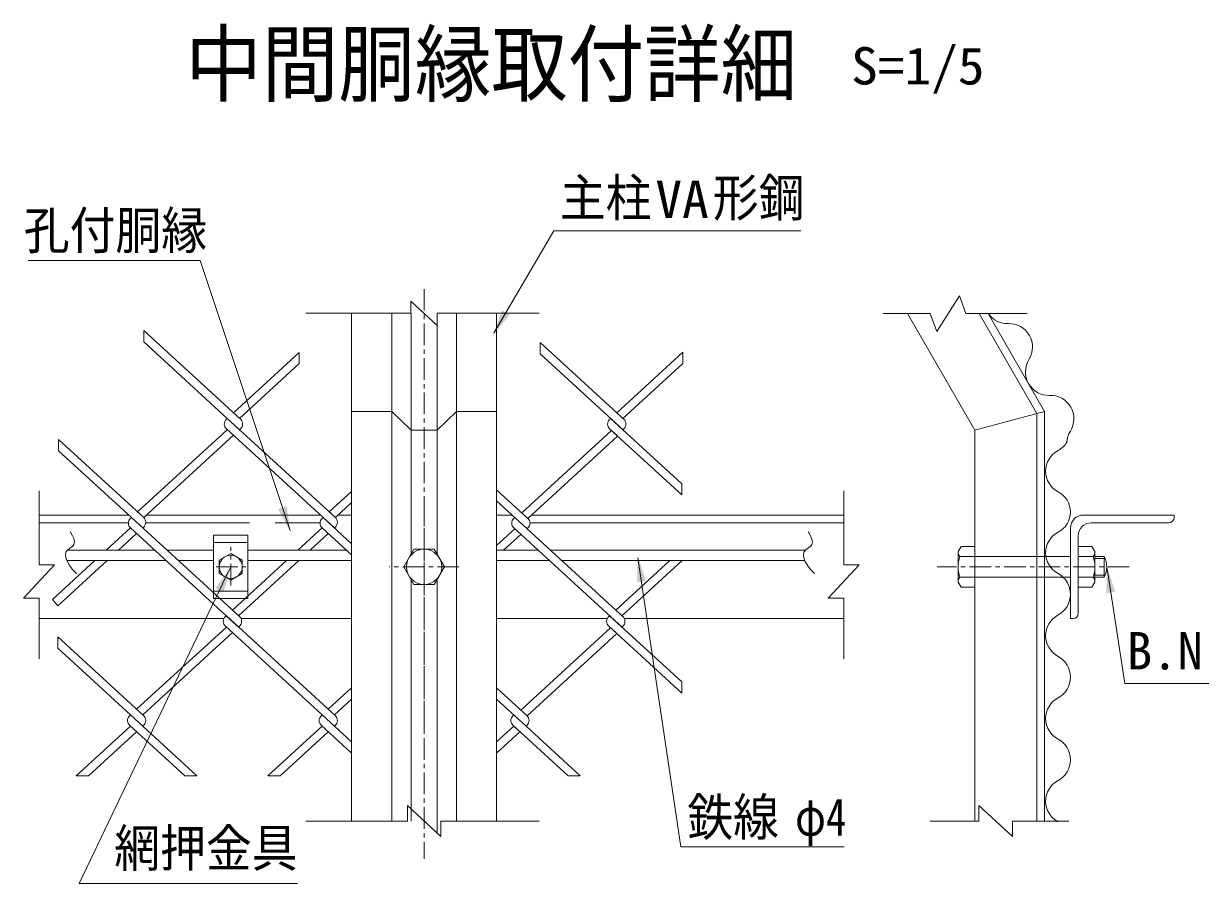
# Model space of a CAD drawing. Units: millimetres, scale not verified, with parts at other scales. Extents: x -4455 to 4455, y -3150 to 3150.
# Drawn here: x 1667 to 3031, y 588 to 1584 of the extents above; entities that cross this region are included whole.
import ezdxf
from ezdxf.enums import TextEntityAlignment as Align

# ---------------------------------------------------------------- set-up
doc = ezdxf.new("R2010")
doc.units = ezdxf.units.MM
doc.header["$LTSCALE"] = 20
doc.linetypes.add('DASHED', pattern=[7.5, 6, -1.5])
doc.linetypes.add('USER1', pattern=[2, 1.25, -0.25, 0.25, -0.25])
doc.layers.add('0-7_7詳細', color=3, linetype='Continuous', lineweight=18)
doc.styles.add('ＭＳ ゴシック', font='')
doc.styles.get('ＭＳ ゴシック').set_extended_font_data('MS Gothic')

msp = doc.modelspace()

# ---------------------------------------------------------------- linework, layer by layer
at = {"layer": '0-7_7詳細', "color": 1, "linetype": 'USER1'}
for p, q in [((2131.47, 1276.37), (2131.47, 616.55)), ((2131.47, 1029.57), (2131.47, 763.99)), ((1907.39, 933.2), (1907.39, 977.86)), ((1890.62, 954.67), (1924.93, 954.67)), ((2171.77, 954.67), (2091.12, 954.67)), ((2948.37, 954.67), (2725.85, 954.67))]:
    msp.add_line(p, q, dxfattribs=at)
at = {"layer": '0-7_7詳細', "color": 4}
for p, q in [((2725.35, 1227.35), (2751.59, 1268.6)), ((2759.09, 1247.97), (2751.59, 1268.6)), ((2146.71, 1234.22), (2115.87, 1262.42)), ((2115.87, 1248.32), (2115.87, 1262.42)), ((2115.87, 1248.32), (1994.28, 1248.32)), ((2146.71, 1248.32), (2264.8, 1248.32)), ((2146.71, 1248.32), (2146.71, 1234.22)), ((2663.21, 1247.97), (2717.84, 1247.97)), ((2725.35, 1227.35), (2717.84, 1247.97)), ((2759.09, 1247.97), (2829.95, 1247.97)), ((1685.4, 957.1), (1685.4, 1042.68)), ((2617.62, 957.1), (2617.62, 1042.68)), ((1703.4, 957.1), (1667.4, 918.33)), ((1685.4, 957.1), (1703.4, 957.1)), ((1685.4, 918.33), (1667.4, 918.33)), ((1685.4, 918.33), (1685.4, 848.14)), ((2617.62, 918.33), (2599.62, 918.33)), ((2617.62, 918.33), (2617.62, 848.14)), ((2150.86, 642.23), (2112.09, 678.23)), ((2112.09, 660.23), (2112.09, 678.23)), ((2774.11, 660.23), (2774.11, 678.23)), ((2812.89, 642.23), (2774.11, 678.23)), ((2112.09, 660.23), (1994.28, 660.23)), ((2150.86, 660.23), (2264.8, 660.23)), ((2150.86, 660.23), (2150.86, 642.23)), ((2774.11, 660.23), (2717.55, 660.23)), ((2812.89, 660.23), (2878.16, 660.23)), ((2812.89, 660.23), (2812.89, 642.23))]:
    msp.add_line(p, q, dxfattribs=at)
at = {"layer": '0-7_7詳細', "color": 7}
for p, q in [((2047.47, 1248.32), (2047.47, 1029.02)), ((2093.97, 1248.32), (2093.97, 660.23)), ((2116.47, 1248.32), (2116.47, 969.42)), ((2146.47, 1248.32), (2146.47, 969.42)), ((2168.97, 1248.32), (2168.97, 660.23)), ((2215.47, 1248.32), (2215.47, 1014.67)), ((2769.31, 1112.96), (2691.37, 1247.97)), ((2841.31, 1132.25), (2774.5, 1247.97)), ((2850.31, 1134.67), (2784.9, 1247.97)), ((2047.47, 1134.67), (2093.97, 1134.67)), ((2093.97, 1134.67), (2116.47, 1112.96)), ((2146.47, 1112.96), (2168.97, 1134.67)), ((2168.97, 1134.67), (2215.47, 1134.67)), ((2850.31, 1134.67), (2769.31, 1112.96)), ((2841.31, 1132.25), (2841.31, 660.23)), ((2850.31, 1134.67), (2850.31, 660.23)), ((2116.47, 1112.96), (2146.47, 1112.96)), ((2769.31, 1112.96), (2769.31, 660.23)), ((2047.47, 1029.02), (2047.47, 1014.67)), ((1685.4, 1014.67), (1789.23, 1014.67)), ((1809.77, 1014.67), (2011.25, 1014.67)), ((2011.25, 1014.67), (1996.47, 1014.67)), ((2031.8, 1014.67), (2047.47, 1014.67)), ((2047.47, 1014.67), (2031.8, 1014.67)), ((2047.47, 1014.67), (2047.47, 801.49)), ((2215.47, 1014.67), (2233.28, 1014.67)), ((2215.47, 1014.67), (2215.47, 660.23)), ((2233.28, 1014.67), (2215.47, 1014.67)), ((2266.47, 1014.67), (2255.97, 1014.67)), ((2255.97, 1014.67), (2617.62, 1014.67)), ((2895.25, 1014.67), (3000.25, 1014.67)), ((3000.25, 1014.67), (3000.25, 1011.67)), ((2254.15, 1005.67), (2617.62, 1005.67)), ((2880.25, 894.67), (2880.25, 999.67)), ((2904.25, 1005.67), (2994.25, 1005.67)), ((1927.32, 991.21), (1887.45, 991.21)), ((1887.45, 991.21), (1887.45, 918.12)), ((1927.32, 982.91), (1887.45, 982.91)), ((1927.32, 991.21), (1927.32, 918.12)), ((2889.25, 900.67), (2889.25, 990.67)), ((1718.12, 973.84), (1819.57, 973.84)), ((1833.78, 973.84), (1887.45, 973.84)), ((1927.32, 973.84), (2041.6, 973.84)), ((2215.47, 973.84), (2263.63, 973.84)), ((2277.84, 973.84), (2573.04, 973.84)), ((2750.11, 972.43), (2753.44, 978.19)), ((2750.11, 936.91), (2750.11, 972.43)), ((2753.44, 978.19), (2769.31, 978.19)), ((2905.12, 978.19), (2889.25, 978.19)), ((2908.45, 972.43), (2905.12, 978.19)), ((2908.45, 936.91), (2908.45, 972.43)), ((1717.58, 961.84), (1832.67, 961.84)), ((1846.88, 961.84), (1887.45, 961.84)), ((1927.32, 961.84), (2047.47, 961.84)), ((2215.47, 961.84), (2276.72, 961.84)), ((2290.93, 961.84), (2572.51, 961.84)), ((2752.17, 966.67), (2769.31, 966.67)), ((2906.39, 966.67), (2889.25, 966.67)), ((2908.45, 966.67), (2919.11, 966.67)), ((2919.11, 942.67), (2919.11, 966.67)), ((1893.99, 946.93), (1907.39, 939.2)), ((1907.39, 939.2), (1920.78, 946.93)), ((2752.17, 942.67), (2769.31, 942.67)), ((2906.39, 942.67), (2889.25, 942.67)), ((2908.45, 942.67), (2919.11, 942.67)), ((2116.47, 939.91), (2116.47, 660.23)), ((2146.47, 939.91), (2146.47, 646.31)), ((2750.11, 936.91), (2753.44, 931.15)), ((2908.45, 936.91), (2905.12, 931.15)), ((1927.32, 926.43), (1887.45, 926.43)), ((1927.32, 918.12), (1887.45, 918.12)), ((1685.4, 894.67), (1899.54, 894.67)), ((1919.34, 894.67), (2047.47, 894.67)), ((2215.47, 894.67), (2343.6, 894.67)), ((2363.4, 894.67), (2617.62, 894.67)), ((2880.25, 894.67), (2883.25, 894.67)), ((2047.47, 814.51), (2047.47, 738.96)), ((2047.47, 738.96), (2047.47, 660.23))]:
    msp.add_line(p, q, dxfattribs=at)
at = {"layer": '0-7_7詳細'}
for p, q in [((1918.69, 1125.53), (1806.6, 1228.23)), ((1806.6, 1215.21), (1806.6, 1228.23)), ((1917.62, 1113.49), (1806.6, 1215.21)), ((2363.82, 1124.55), (2265.84, 1214.32)), ((2265.84, 1201.3), (2265.84, 1214.32)), ((1986.87, 1202.99), (1910.51, 1133.02)), ((1986.87, 1202.99), (1986.87, 1189.97)), ((2362.75, 1112.51), (2265.84, 1201.3)), ((2431.31, 1203.33), (2354.57, 1133.02)), ((2431.31, 1203.33), (2431.31, 1190.31)), ((1986.87, 1189.97), (1917.62, 1126.51)), ((2431.31, 1190.31), (2361.68, 1126.51)), ((2028.63, 1011.76), (1903.41, 1126.51)), ((2347.47, 1126.51), (2346.39, 1125.53)), ((2347.47, 1126.51), (2346.39, 1125.53)), ((2429.96, 1050.91), (2347.47, 1126.51)), ((1903.41, 1113.49), (1799.5, 1018.27)), ((1910.51, 1106.98), (1806.6, 1011.76)), ((2014.42, 1011.76), (1902.34, 1114.47)), ((1918.69, 1114.47), (1917.62, 1113.49)), ((2348.54, 1112.51), (2244.63, 1017.29)), ((2355.64, 1105.99), (2251.73, 1010.78)), ((2354.57, 1106.98), (2346.39, 1114.47)), ((2429.96, 1037.89), (2346.39, 1114.47)), ((2362.75, 1114.47), (2361.68, 1113.49)), ((2362.75, 1114.47), (2361.68, 1113.49)), ((1806.6, 1011.76), (1708.05, 1102.07)), ((2429.96, 1050.91), (2429.96, 1037.89)), ((2047.47, 1042.04), (2021.53, 1018.27)), ((2251.73, 1010.78), (2215.47, 1044.01)), ((2047.47, 1029.02), (2028.63, 1011.76)), ((2250.66, 998.74), (2215.47, 1030.99)), ((1792.4, 1011.76), (1791.32, 1010.78)), ((1792.4, 1011.76), (1791.32, 1010.78)), ((1917.62, 897.01), (1792.4, 1011.76)), ((2014.42, 1011.76), (2013.35, 1010.78)), ((2014.42, 1011.76), (2013.35, 1010.78)), ((2027.56, 999.72), (2014.42, 1011.76)), ((2047.47, 981.48), (2014.42, 1011.76)), ((2028.63, 1011.76), (2021.53, 1018.27)), ((2236.45, 1011.76), (2235.38, 1010.78)), ((2236.45, 1011.76), (2235.38, 1010.78)), ((1791.32, 999.72), (1763.08, 973.84)), ((1916.55, 884.97), (1791.32, 999.72)), ((1806.97, 1001.04), (1805.53, 999.72)), ((1806.6, 1000.7), (1805.53, 999.72)), ((2013.35, 999.72), (1985.11, 973.84)), ((2047.47, 968.46), (2013.35, 999.72)), ((2028.63, 1000.7), (2027.56, 999.72)), ((2236.45, 998.74), (2215.47, 979.52)), ((2361.68, 883.99), (2235.38, 999.72)), ((2252.1, 1000.06), (2250.66, 998.74)), ((2362.75, 896.03), (2250.66, 998.74)), ((1798.43, 993.21), (1777.29, 973.84)), ((2020.46, 993.21), (1999.32, 973.84)), ((2243.56, 992.23), (2223.49, 973.84)), ((1749.98, 961.84), (1700.87, 916.84)), ((1972.01, 961.84), (1909.44, 904.51)), ((1986.22, 961.84), (1916.55, 898)), ((2416.07, 961.84), (2353.5, 904.51)), ((2430.28, 961.84), (2360.6, 898)), ((1917.62, 897.01), (1909.44, 904.51)), ((1902.34, 898), (1901.27, 897.01)), ((1902.34, 898), (1901.27, 897.01)), ((2028.63, 782.27), (1902.34, 898)), ((2346.39, 898), (2345.32, 897.01)), ((2346.39, 898), (2345.32, 897.01)), ((2429.96, 821.42), (2346.39, 898)), ((1806.6, 782.27), (1706.98, 873.56)), ((1706.98, 860.54), (1706.98, 873.56)), ((1902.34, 884.97), (1798.43, 789.76)), ((1909.44, 878.46), (1805.53, 783.25)), ((2013.35, 783.25), (1901.27, 885.96)), ((1917.62, 885.96), (1916.55, 884.97)), ((2347.47, 883.99), (2243.56, 788.78)), ((2354.57, 877.48), (2250.66, 782.27)), ((2353.5, 878.46), (2345.32, 885.96)), ((2429.96, 808.4), (2345.32, 885.96)), ((2361.67, 885.96), (2360.6, 884.97)), ((2361.67, 885.96), (2360.6, 884.97)), ((1791.32, 783.25), (1706.98, 860.54)), ((2429.96, 821.42), (2429.96, 808.4)), ((2047.47, 814.51), (2020.46, 789.76)), ((2250.66, 782.27), (2215.47, 814.51)), ((2047.47, 801.49), (2027.56, 783.25)), ((2249.59, 770.23), (2215.47, 801.49)), ((1791.32, 783.25), (1790.25, 782.27)), ((1791.32, 783.25), (1790.25, 782.27)), ((1868.33, 712.68), (1791.32, 783.25)), ((1806.6, 782.27), (1798.43, 789.76)), ((2013.35, 783.25), (2012.28, 782.27)), ((2013.35, 783.25), (2012.28, 782.27)), ((2047.47, 751.98), (2013.35, 783.25)), ((2028.63, 782.27), (2020.46, 789.76)), ((2235.38, 783.25), (2234.31, 782.27)), ((2235.38, 783.25), (2234.31, 782.27)), ((1791.32, 770.23), (1728.53, 712.68)), ((1798.43, 763.72), (1742.74, 712.68)), ((1854.12, 712.68), (1790.25, 771.21)), ((1806.6, 771.21), (1805.53, 770.23)), ((2013.35, 770.23), (1950.55, 712.68)), ((2020.46, 763.72), (1964.76, 712.68)), ((2047.47, 738.96), (2012.28, 771.21)), ((2028.63, 771.21), (2027.56, 770.23)), ((2235.38, 770.23), (2215.47, 751.98)), ((2242.49, 763.72), (2215.47, 738.96)), ((2298.18, 712.68), (2234.31, 771.21)), ((2242.49, 763.72), (2234.31, 771.21)), ((2250.66, 771.21), (2249.59, 770.23)), ((2250.66, 771.21), (2249.59, 770.23)), ((2312.39, 712.68), (2249.59, 770.23)), ((1742.74, 712.68), (1728.53, 712.68)), ((1868.33, 712.68), (1854.12, 712.68)), ((1964.76, 712.68), (1950.55, 712.68)), ((2312.39, 712.68), (2298.18, 712.68))]:
    msp.add_line(p, q, dxfattribs=at)
at = {"layer": '0-7_7詳細', "color": 7, "linetype": 'DASHED'}
for p, q in [((1685.4, 1005.67), (1788.9, 1005.67)), ((1809.02, 1005.67), (2010.93, 1005.67))]:
    msp.add_line(p, q, dxfattribs=at)
at = {"layer": '0-7_7詳細', "linetype": 'DASHED'}
for p, q in [((2769.31, 966.67), (2880.25, 966.67)), ((2769.31, 942.67), (2880.25, 942.67))]:
    msp.add_line(p, q, dxfattribs=at)
at = {"layer": '0-7_7詳細', "color": 1}
for p, q in [((2908.45, 964.27), (2920.32, 964.27)), ((2908.45, 945.07), (2920.32, 945.07))]:
    msp.add_line(p, q, dxfattribs=at)
at = {"layer": '0-7_7詳細', "color": 7}
for points in [[(2567.68, 1343.82), (2281.7, 1343.82), (2212.24, 1225.11)], [(1672.91, 1309.59), (1872, 1309.59), (1976.12, 996.61)], [(1920.78, 946.93), (1920.78, 962.4), (1907.39, 970.13), (1893.99, 962.4), (1893.99, 946.93)], [(2753.44, 931.15), (2769.31, 931.15), (2769.31, 978.19)], [(2905.12, 931.15), (2889.25, 931.15), (2889.25, 978.19)], [(2618.06, 630.34), (2428.98, 630.34), (2379.22, 965.15)], [(1984.72, 588.03), (1731.74, 588.03), (1906.52, 952.86)], [(3113.58, 819.54), (2943.27, 819.54), (2922.63, 952.69)]]:
    msp.add_lwpolyline(points, dxfattribs=at)
at = {"layer": '0-7_7詳細'}
for points in [[(1792.4, 1011.76), (1708.05, 1089.05), (1708.05, 1102.07)], [(1764.19, 961.84), (1706.98, 909.41), (1700.87, 916.84)]]:
    msp.add_lwpolyline(points, dxfattribs=at)
at = {"layer": '0-7_7詳細', "color": 4}
for points in [[(1721.32, 995.11), (1721.63, 994.72), (1724.29, 990.52), (1725.86, 986.76), (1726.33, 983.45), (1725.7, 980.57), (1723.98, 978.14), (1721.16, 976.15), (1718.34, 974.15), (1716.58, 971.66), (1715.9, 968.71), (1716.29, 965.28), (1717.76, 961.37), (1720.3, 956.99), (1723.91, 952.13), (1728.6, 946.79)], [(2576.24, 995.11), (2576.55, 994.72), (2579.21, 990.52), (2580.78, 986.76), (2581.25, 983.45), (2580.62, 980.57), (2578.9, 978.14), (2576.09, 976.15), (2573.26, 974.15), (2571.5, 971.66), (2570.82, 968.71), (2571.22, 965.28), (2572.68, 961.37), (2575.22, 956.99), (2578.84, 952.13), (2583.52, 946.79)], [(2617.62, 957.1), (2635.62, 957.1), (2599.62, 918.33)]]:
    msp.add_lwpolyline(points, dxfattribs=at)
at = {"layer": '0-7_7詳細'}
msp.add_lwpolyline([(2107.95, 954.67), (2119.71, 975.03), (2143.23, 975.03), (2154.99, 954.67), (2143.23, 934.3), (2119.71, 934.3)], close=True, dxfattribs=at)
at = {"layer": '0-7_7詳細', "color": 7}
msp.add_circle((1907.39, 954.67), 13.4, dxfattribs=at)
at = {"layer": '0-7_7詳細'}
msp.add_circle((2131.47, 954.67), 20.4, dxfattribs=at)
for centre, radius, start, end in [((2807.27, 1263.42), 27.16, 214.65952, 271.92751), ((2809.1, 1209.13), 27.16, 328.07249, 91.92751), ((2855.19, 1180.41), 27.16, 148.07249, 271.92751), ((2857.02, 1126.12), 27.16, 328.07249, 91.92751), ((1907.41, 1120), 7.5, 132.5, 227.5), ((1913.62, 1120), 7.5, 312.5, 47.5), ((2351.46, 1120), 7.5, 132.5, 227.5), ((2357.68, 1120), 7.5, 312.5, 47.5), ((2903.12, 1097.4), 27.16, 148.07249, 177.07236), ((2853.08, 1113.36), 27.16, 298.07249, 327.54132), ((2878.64, 1065.43), 27.16, 118.07249, 241.92751), ((2854.1, 1018.12), 26.15, 296.73658, 63.26342), ((1796.39, 1005.25), 7.5, 132.5, 227.5), ((1801.54, 1006.23), 7.5, 312.5, 47.5), ((2018.42, 1005.25), 7.5, 132.5, 227.5), ((2023.57, 1006.23), 7.5, 312.5, 47.5), ((2240.45, 1005.25), 7.5, 132.5, 227.5), ((2246.66, 1005.25), 7.5, 312.5, 47.5), ((2878.64, 970.8), 27.16, 118.07249, 241.92751), ((2853.08, 922.87), 27.16, 298.07249, 61.92751), ((1906.33, 891.48), 7.5, 132.5, 227.5), ((1912.55, 891.48), 7.5, 312.5, 47.5), ((2350.39, 891.48), 7.5, 132.5, 227.5), ((2356.61, 891.48), 7.5, 312.5, 47.5), ((2878.64, 874.95), 27.16, 118.07249, 241.92751), ((2853.08, 827.02), 27.16, 298.07249, 61.92751), ((2878.64, 779.1), 27.16, 118.07249, 241.92751), ((1795.32, 776.74), 7.5, 132.5, 227.5), ((1801.54, 776.74), 7.5, 312.5, 47.5), ((2017.35, 776.74), 7.5, 132.5, 227.5), ((2023.57, 776.74), 7.5, 312.5, 47.5), ((2239.38, 776.74), 7.5, 132.5, 227.5), ((2245.59, 776.74), 7.5, 312.5, 47.5), ((2853.08, 731.17), 27.16, 298.07249, 61.92751), ((2878.64, 683.25), 27.16, 118.07249, 241.92751)]:
    msp.add_arc(centre, radius, start, end, dxfattribs=at)
at = {"layer": '0-7_7詳細', "color": 7}
for centre, radius, start, end in [((2895.25, 999.67), 15, 90, 180), ((2994.25, 1011.67), 6, 270, 0), ((2904.25, 990.67), 15, 90, 180), ((2759.2, 972.43), 9.09, 180, 219.3382), ((2899.36, 972.43), 9.09, 320.6618, 0), ((2786.11, 954.67), 36, 160.52878, 199.47122), ((2872.45, 954.67), 36, 340.52878, 19.47122), ((2898.32, 954.67), 24, 330, 30), ((2759.2, 936.91), 9.09, 140.6618, 180), ((2899.36, 936.91), 9.09, 0, 39.3382), ((2883.25, 900.67), 6, 270, 0)]:
    msp.add_arc(centre, radius, start, end, dxfattribs=at)
for points in [[(2211.23, 1223.39), (2221.88, 1251.91), (2230.88, 1246.65)], [(1976.75, 994.71), (1962.33, 1021.53), (1972.22, 1024.82)], [(1907.39, 954.67), (1899.12, 925.36), (1889.73, 929.86)], [(2378.93, 967.13), (2388.49, 938.22), (2378.19, 936.69)], [(2922.32, 954.67), (2932.07, 925.82), (2921.77, 924.22)]]:
    msp.add_solid(points, dxfattribs=at)

# ---------------------------------------------------------------- texts
at = {"layer": '0-7_7詳細', "color": 7, "style": 'ＭＳ ゴシック', "width": 0.9}
msp.add_text('中間胴縁取付詳細', height=72.14, dxfattribs=at).set_placement((1854.95, 1479.3), align=Align.BOTTOM_LEFT)
at = {"layer": '0-7_7詳細', "style": 'ＭＳ ゴシック'}
for s, width, p in [('S=1/5', 1.05, (2626.13, 1500.25)), ('主柱', 0.9, (2288.61, 1347.43)), ('形鋼', 0.9, (2465.98, 1347.43)), ('VA', 1.05, (2399.41, 1345.71)), ('孔付胴縁', 0.9, (1667.62, 1309.69)), ('鉄線', 0.9, (2436.26, 630.3)), ('φ4', 0.8, (2561.18, 630.3)), ('網押金具', 0.9, (1772.5, 594.38))]:
    msp.add_text(s, height=43.26, dxfattribs=dict(at, width=width)).set_placement(p, align=Align.BOTTOM_LEFT)
msp.add_text('B.N M8', height=43.26, dxfattribs=at).set_placement((2945.44, 822.91), align=Align.BOTTOM_LEFT)

doc.saveas('drawing.dxf')
